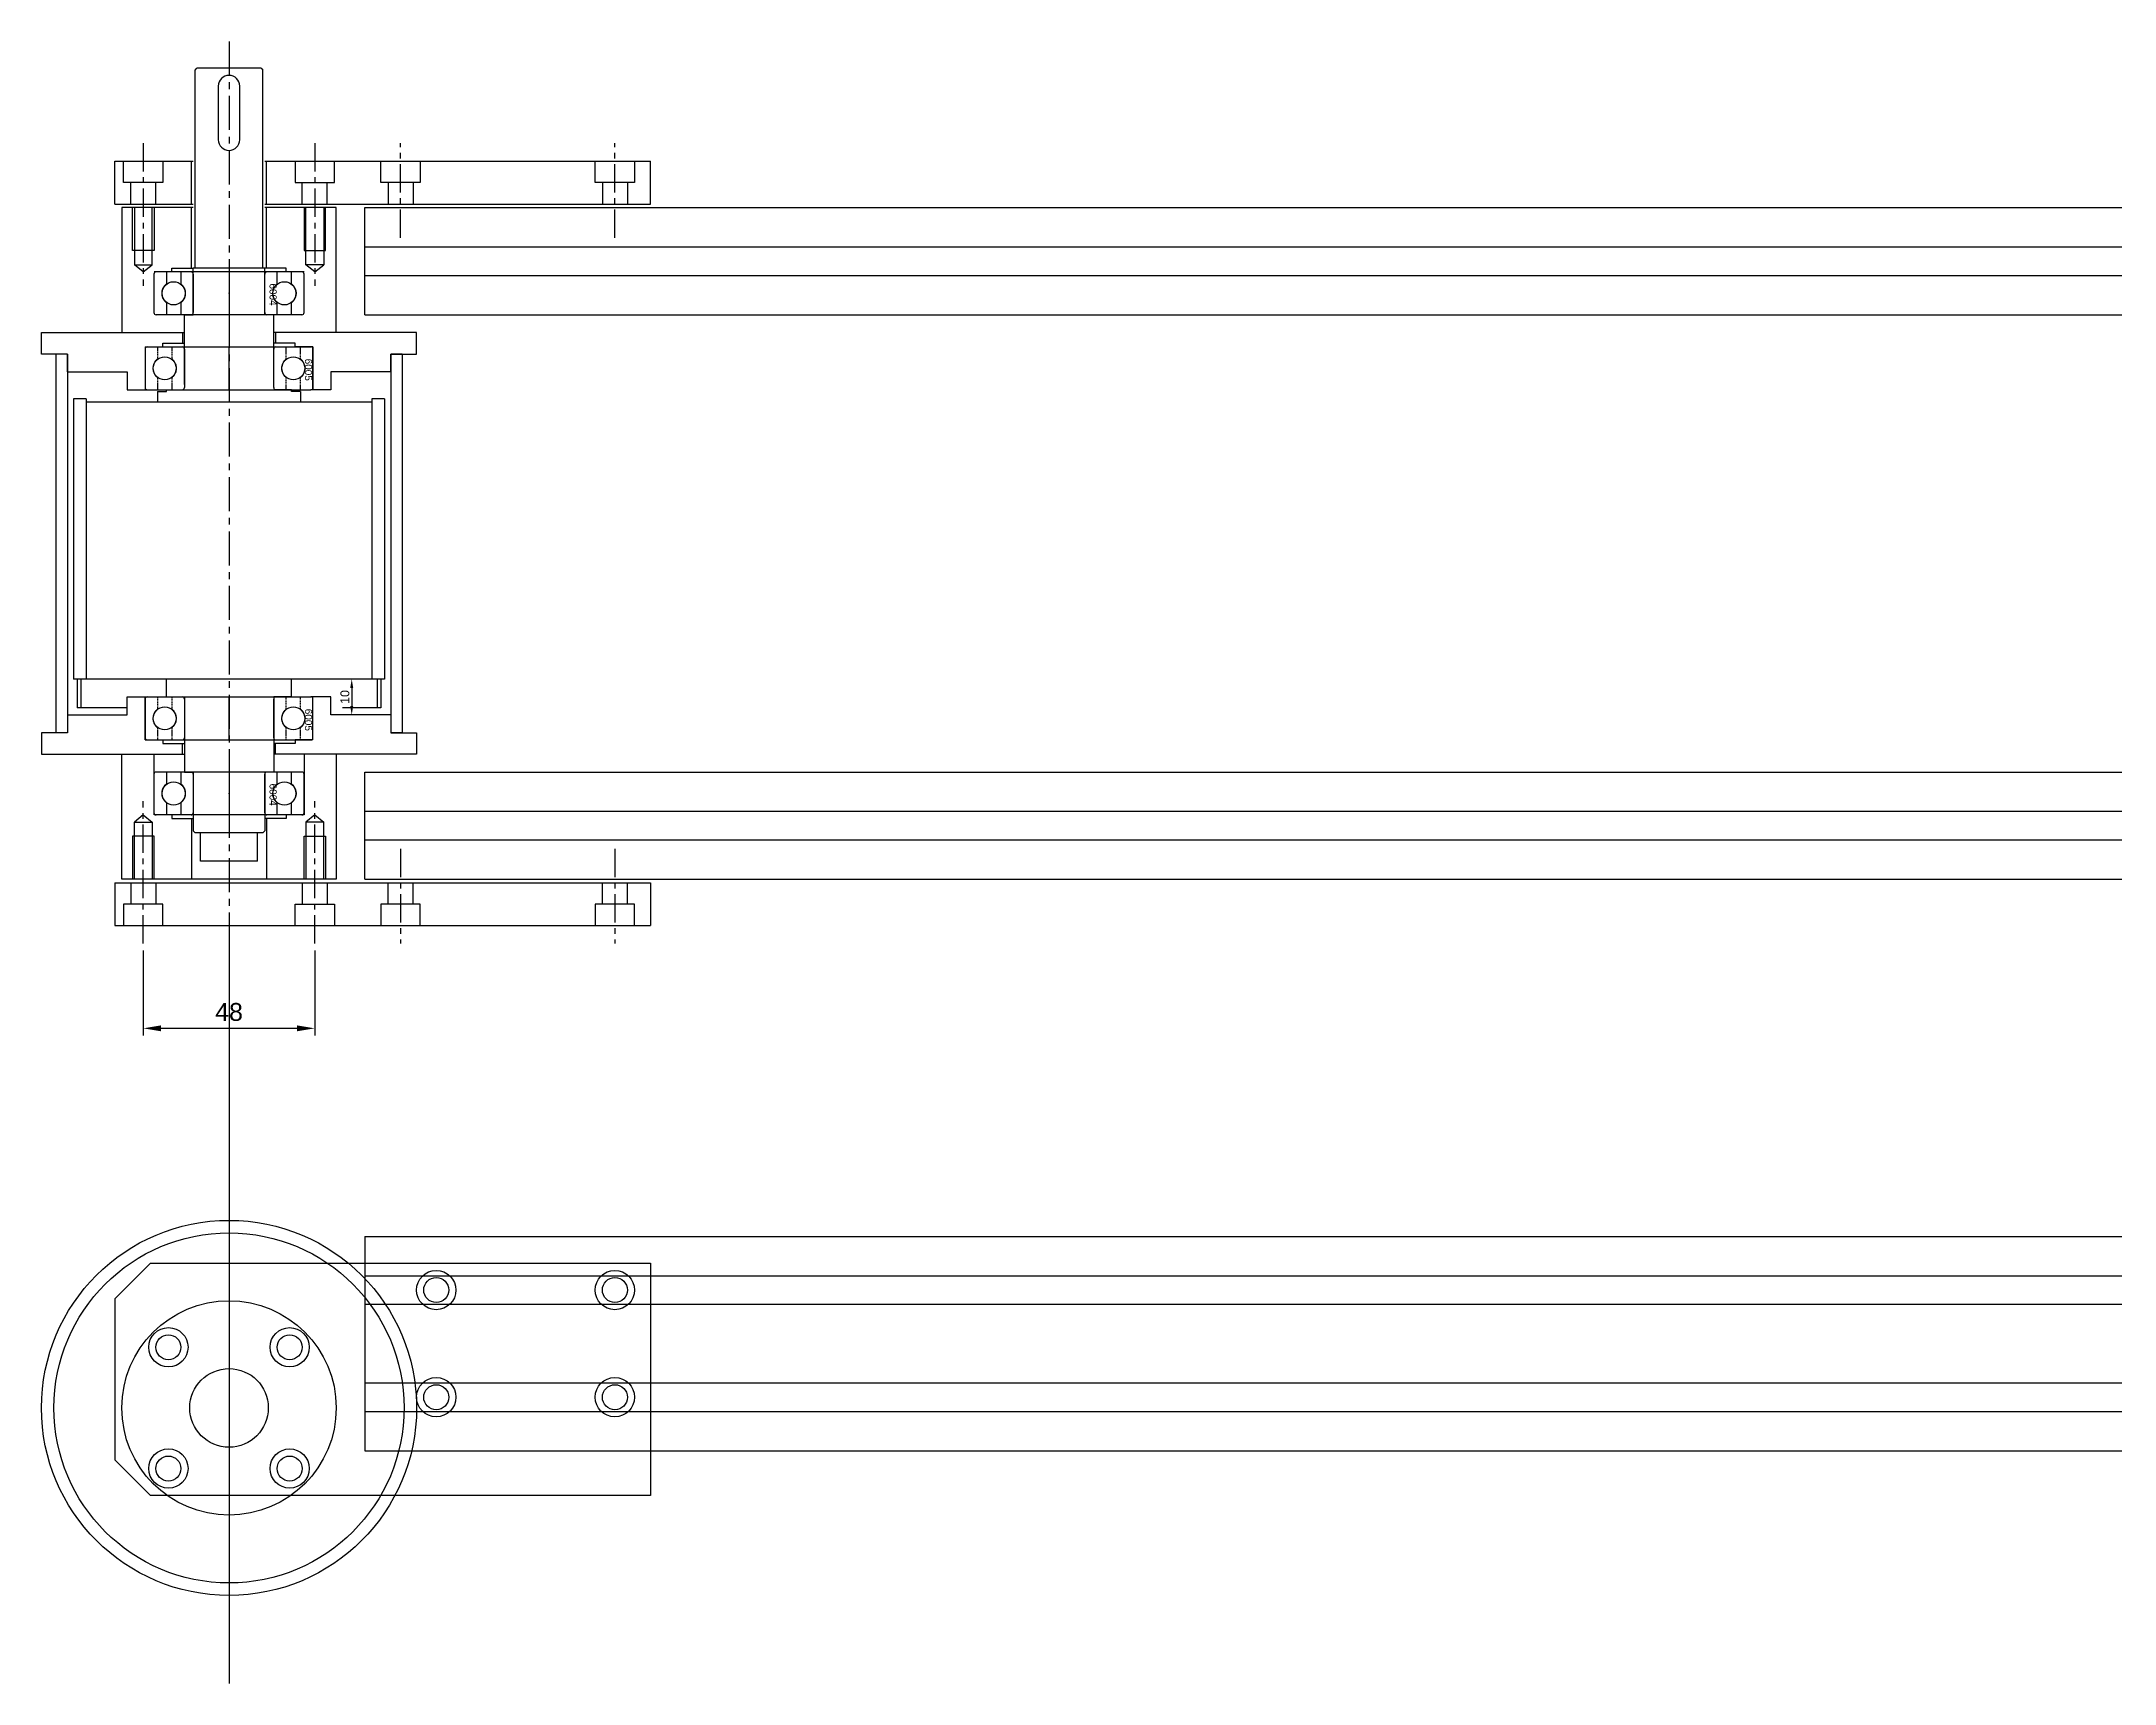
# Model space of a CAD drawing. Header units: millimetres. Extents: x 68 to 1894, y -280 to 483.
# Drawn here: x 734 to 1314, y 23 to 483 of the extents above; entities that cross this region are included whole.
import ezdxf

# ---------------------------------------------------------------- set-up
doc = ezdxf.new("R2010")
doc.units = ezdxf.units.MM
doc.linetypes.add('CENTER', pattern=[50.8, 31.75, -6.35, 6.35, -6.35])
doc.linetypes.add('HIDDEN', pattern=[9.525, 6.35, -3.175])
doc.styles.get("Standard").update_dxf_attribs({"font": 'arial.ttf'})
doc.dimstyles.new('5', dxfattribs={"dimtxt": 5, "dimasz": 5, "dimexe": 2, "dimexo": 2, "dimgap": 2, "dimtad": 1, "dimtxsty": 'Standard', "dimcen": 7, "dimazin": 2, "dimtp": -0.05, "dimtm": 0.02, "dimtfac": 1, "dimtmove": 0, "dimatfit": 3, "dimfxl": 1, "dimlwd": -1, "dimlwe": -1, "dimarcsym": 0})
doc.dimstyles.new('ISO-25', dxfattribs={"dimtxt": 2.5, "dimasz": 2.5, "dimexe": 1.25, "dimexo": 0.625, "dimtad": 1, "dimtxsty": 'Standard', "dimcen": 2.5, "dimadec": 0, "dimazin": 0, "dimtfac": 1, "dimtmove": 0, "dimatfit": 3, "dimfxl": 1, "dimarcsym": 0})

# ---------------------------------------------------------------- blocks, each defined once
blk = doc.blocks.new('6005')
at = {"color": 4}
for p, q in [((4149.27, -1682.56), (4103.47, -1682.56)), ((4126.37, -1682.56), (4126.37, -1694.56)), ((4102.87, -1683.16), (4102.87, -1693.96)), ((4113.87, -1683.16), (4113.87, -1693.96)), ((4138.87, -1693.96), (4138.87, -1683.16)), ((4149.87, -1693.96), (4149.87, -1683.16)), ((4149.27, -1694.56), (4103.47, -1694.56))]:
    blk.add_line(p, q, dxfattribs=at)
at = {"color": 4, "linetype": 'HIDDEN', "ltscale": 0.05}
for p, q in [((4106.39, -1682.56), (4106.39, -1685.92)), ((4110.35, -1682.56), (4110.35, -1685.92)), ((4142.39, -1685.92), (4142.39, -1682.56)), ((4146.35, -1685.92), (4146.35, -1682.56)), ((4106.39, -1691.2), (4106.39, -1694.56)), ((4110.35, -1691.2), (4110.35, -1694.56)), ((4142.39, -1694.56), (4142.39, -1691.2)), ((4146.35, -1694.56), (4146.35, -1691.2))]:
    blk.add_line(p, q, dxfattribs=at)
at = {"color": 4}
for centre in [(4108.37, -1688.56), (4144.37, -1688.56)]:
    blk.add_circle(centre, 3.2, dxfattribs=at)
for centre, start, end in [((4103.47, -1683.16), 90, 180), ((4113.27, -1683.16), 0, 90), ((4139.47, -1683.16), 90, 180), ((4149.27, -1683.16), 0, 90), ((4103.47, -1693.96), 180, 270), ((4113.27, -1693.96), 270, 0), ((4139.47, -1693.96), 180, 270), ((4149.27, -1693.96), 270, 0)]:
    blk.add_arc(centre, 0.6, start, end, dxfattribs=at)
at = {"color": 4, "linetype": 'HIDDEN', "ltscale": 0.05}
for centre, start, end in [((4108.37, -1688.56), 126.8699, 233.1301), ((4108.37, -1688.56), 306.8699, 53.1301), ((4144.37, -1688.56), 126.8699, 233.1301), ((4144.37, -1688.56), 306.8699, 53.1301)]:
    blk.add_arc(centre, 3.3, start, end, dxfattribs=at)
at = {"color": 1, "insert": (4103.11, -1691.27), "char_height": 2, "width": 17.0409, "attachment_point": 1, "rotation": 90}
blk.add_mtext('6005', dxfattribs=at)
blk = doc.blocks.new('*D12')
at = {"color": 0, "lineweight": -2}
for p, q in [((825.48, 304.43), (819.19, 304.43)), ((820.44, 301.93), (820.44, 296.93)), ((825.48, 294.43), (819.19, 294.43))]:
    blk.add_line(p, q, dxfattribs=at)
at = {"color": 0}
for points in [[(820.02, 301.93), (820.86, 301.93), (820.44, 304.43)], [(820.02, 296.93), (820.86, 296.93), (820.44, 294.43)]]:
    blk.add_solid(points, dxfattribs=at)
at = {"layer": 'Defpoints', "color": 0}
for p in [(826.1, 304.43), (820.44, 294.43), (826.1, 294.43)]:
    blk.add_point(p, dxfattribs=at)
at = {"color": 0, "insert": (818.54, 299.43), "char_height": 2.5, "attachment_point": 5, "rotation": 90}
blk.add_mtext('10', dxfattribs=at)
blk = doc.blocks.new('6004')
at = {"color": 5}
for p, q in [((2469.2, -1991.85), (2469.2, -2032.65)), ((2472.56, -1994.77), (2469.2, -1994.77)), ((2480.6, -1991.25), (2469.8, -1991.25)), ((2481.2, -1994.77), (2477.84, -1994.77)), ((2481.2, -1991.85), (2481.2, -2032.65)), ((2472.56, -1998.73), (2469.2, -1998.73)), ((2481.2, -1998.73), (2477.84, -1998.73)), ((2480.6, -2002.25), (2469.8, -2002.25)), ((2469.2, -2012.25), (2481.2, -2012.25)), ((2469.8, -2022.25), (2480.6, -2022.25)), ((2469.2, -2025.77), (2472.56, -2025.77)), ((2469.2, -2029.73), (2472.56, -2029.73)), ((2477.84, -2025.77), (2481.2, -2025.77)), ((2477.84, -2029.73), (2481.2, -2029.73)), ((2469.8, -2033.25), (2480.6, -2033.25))]:
    blk.add_line(p, q, dxfattribs=at)
for centre in [(2475.2, -1996.75), (2475.2, -2027.75)]:
    blk.add_circle(centre, 3.25, dxfattribs=at)
for centre, radius, start, end in [((2469.8, -1991.85), 0.6, 90, 180), ((2475.2, -1996.75), 3.3, 36.8699, 143.1301), ((2480.6, -1991.85), 0.6, 0, 90), ((2469.8, -2001.65), 0.6, 180, 270), ((2475.2, -1996.75), 3.3, 216.8699, 323.1301), ((2480.6, -2001.65), 0.6, 270, 0), ((2469.8, -2022.85), 0.6, 90, 180), ((2475.2, -2027.75), 3.3, 36.8699, 143.1301), ((2480.6, -2022.85), 0.6, 0, 90), ((2475.2, -2027.75), 3.3, 216.8699, 323.1301), ((2469.8, -2032.65), 0.6, 180, 270), ((2480.6, -2032.65), 0.6, 270, 0)]:
    blk.add_arc(centre, radius, start, end, dxfattribs=at)
for p in [(2469.2, -2012.25), (2469.2, -2012.25), (2475.2, -2012.25), (2475.2, -2012.25), (2475.2, -2012.25), (2481.2, -2012.25)]:
    blk.add_point(p, dxfattribs=at)
at = {"insert": (2472.44, -1998.92), "char_height": 2, "width": 19.1068, "attachment_point": 1}
blk.add_mtext('{\\fArial|b0|i0|c0|p34;\\C1;6004}', dxfattribs=at)
blk = doc.blocks.new('*D17')
at = {"color": 0}
for p, q in [((762.1, 228.43), (762.1, 204.68)), ((810.1, 228.43), (810.1, 204.68)), ((767.1, 206.68), (805.1, 206.68))]:
    blk.add_line(p, q, dxfattribs=at)
for points in [[(767.1, 207.51), (767.1, 205.85), (762.1, 206.68)], [(805.1, 207.51), (805.1, 205.85), (810.1, 206.68)]]:
    blk.add_solid(points, dxfattribs=at)
at = {"layer": 'Defpoints', "color": 0}
for p in [(762.1, 230.43), (810.1, 230.43), (810.1, 206.68)]:
    blk.add_point(p, dxfattribs=at)
at = {"color": 0, "insert": (786.1, 211.23), "char_height": 5, "attachment_point": 5}
blk.add_mtext('48', dxfattribs=at)

msp = doc.modelspace()

# ---------------------------------------------------------------- linework, layer by layer
at = {"linetype": 'CENTER', "ltscale": 0.3}
msp.add_line((786.1, 482.926), (786.1, 230.426), dxfattribs=at)
at = {"color": 6}
for p, q in [((776.6, 474.926), (777.1, 475.426)), ((776.6, 419.426), (776.6, 474.926)), ((795.1, 475.426), (777.1, 475.426)), ((795.1, 475.426), (795.6, 474.926)), ((795.6, 419.426), (795.6, 474.926)), ((824.1, 436.426), (1824.1, 436.426)), ((824.1, 406.426), (824.1, 436.426)), ((824.1, 425.426), (1824.1, 425.426)), ((776.1, 406.426), (776.1, 419.426)), ((796.1, 419.426), (776.1, 419.426)), ((796.1, 406.426), (796.1, 419.426)), ((824.1, 417.426), (1824.1, 417.426)), ((773.6, 386.926), (773.6, 406.426)), ((773.6, 406.426), (776.1, 406.426)), ((798.6, 406.426), (796.1, 406.426)), ((798.6, 386.926), (798.6, 406.426)), ((824.1, 406.426), (1824.1, 406.426)), ((766.1, 385.426), (806.1, 385.426)), ((766.1, 384.926), (766.1, 381.926)), ((766.1, 384.926), (768.6, 384.926)), ((768.6, 385.426), (773.6, 385.426)), ((768.6, 384.926), (768.6, 385.426)), ((803.6, 385.426), (798.6, 385.426)), ((803.6, 384.926), (803.6, 385.426)), ((806.1, 384.926), (803.6, 384.926)), ((806.1, 384.926), (806.1, 381.926)), ((746.1, 382.926), (742.6, 382.926)), ((742.6, 382.926), (742.6, 304.426)), ((746.1, 382.926), (746.1, 304.426)), ((826.1, 381.926), (746.1, 381.926)), ((829.6, 382.926), (826.1, 382.926)), ((826.1, 382.926), (826.1, 304.426)), ((829.6, 382.926), (829.6, 304.426)), ((829.6, 304.426), (742.6, 304.426)), ((768.6, 299.426), (768.6, 304.426)), ((803.6, 299.426), (803.6, 304.426)), ((768.6, 299.426), (773.6, 299.426)), ((773.6, 299.426), (773.6, 278.426)), ((803.6, 299.426), (798.6, 299.426)), ((798.6, 299.426), (798.6, 278.426)), ((773.6, 278.426), (776.1, 278.426)), ((776.1, 278.426), (776.1, 261.926)), ((798.6, 278.426), (796.1, 278.426)), ((796.1, 278.426), (796.1, 261.926)), ((824.1, 278.426), (1824.1, 278.426)), ((824.1, 248.426), (824.1, 278.426)), ((824.1, 267.426), (1824.1, 267.426)), ((776.1, 261.926), (776.6, 261.426)), ((795.6, 261.426), (776.6, 261.426)), ((778.1, 253.426), (778.1, 261.426)), ((794.1, 253.426), (794.1, 261.426)), ((795.6, 261.426), (796.1, 261.926)), ((824.1, 259.426), (1824.1, 259.426)), ((794.1, 253.426), (778.1, 253.426)), ((824.1, 248.426), (1824.1, 248.426)), ((824.1, 148.426), (1824.1, 148.426)), ((824.1, 148.426), (824.1, 88.426)), ((824.1, 137.426), (1824.1, 137.426)), ((824.1, 129.426), (1824.1, 129.426)), ((824.1, 107.426), (1824.1, 107.426)), ((824.1, 99.426), (1824.1, 99.426)), ((824.1, 88.426), (1824.1, 88.426))]:
    msp.add_line(p, q, dxfattribs=at)
for p, q in [((783.1, 470.426), (783.1, 455.426)), ((789.1, 455.426), (789.1, 470.426)), ((756.6, 443.426), (756.6, 449.426)), ((767.6, 449.426), (767.6, 443.426)), ((804.6, 449.426), (804.6, 443.426)), ((815.6, 443.426), (815.6, 449.426)), ((828.6, 443.426), (828.6, 449.426)), ((839.6, 449.426), (839.6, 443.426)), ((888.6, 443.426), (888.6, 449.426)), ((899.6, 449.426), (899.6, 443.426)), ((767.6, 443.426), (756.6, 443.426)), ((758.6, 437.426), (758.6, 443.426)), ((765.6, 437.426), (765.6, 443.426)), ((804.6, 443.426), (815.6, 443.426)), ((806.6, 437.426), (806.6, 443.426)), ((813.6, 437.426), (813.6, 443.426)), ((839.6, 443.426), (828.6, 443.426)), ((830.6, 443.426), (830.6, 437.426)), ((837.6, 443.426), (837.6, 437.426)), ((899.6, 443.426), (888.6, 443.426)), ((890.6, 443.426), (890.6, 437.426)), ((897.6, 443.426), (897.6, 437.426)), ((756.1, 436.426), (756.1, 401.426)), ((776.1, 436.426), (756.1, 436.426)), ((759.1, 424.426), (759.1, 436.426)), ((759.6, 436.426), (759.6, 420.426)), ((764.6, 420.426), (764.6, 436.426)), ((765.1, 436.426), (765.1, 424.426)), ((775.6, 419.426), (775.6, 436.426)), ((816.1, 436.426), (796.1, 436.426)), ((796.6, 419.426), (796.6, 436.426)), ((807.1, 436.426), (807.1, 424.426)), ((807.6, 420.426), (807.6, 436.426)), ((812.6, 436.426), (812.6, 420.426)), ((813.1, 424.426), (813.1, 436.426)), ((816.1, 401.426), (816.1, 436.426)), ((765.1, 424.426), (759.1, 424.426)), ((807.1, 424.426), (813.1, 424.426)), ((759.6, 420.426), (764.6, 420.426)), ((762.1, 418.426), (759.6, 420.426)), ((762.1, 418.426), (764.6, 420.426)), ((807.1, 418.426), (765.1, 418.426)), ((770.1, 418.426), (770.1, 419.426)), ((770.1, 419.426), (776.1, 419.426)), ((802.1, 419.426), (796.1, 419.426)), ((802.1, 418.426), (802.1, 419.426)), ((812.6, 420.426), (807.6, 420.426)), ((810.1, 418.426), (807.6, 420.426)), ((810.1, 418.426), (812.6, 420.426)), ((756.1, 248.426), (756.1, 283.426)), ((765.1, 266.426), (765.1, 283.426)), ((807.1, 283.426), (807.1, 266.426)), ((816.1, 283.426), (816.1, 248.426)), ((762.1, 266.426), (759.6, 264.426)), ((759.6, 248.426), (759.6, 264.426)), ((759.6, 264.426), (764.6, 264.426)), ((762.1, 266.426), (764.6, 264.426)), ((764.6, 264.426), (764.6, 248.426)), ((776.1, 266.426), (765.1, 266.426)), ((770.1, 266.426), (770.1, 265.426)), ((770.1, 265.426), (776.1, 265.426)), ((775.6, 265.426), (775.6, 248.426)), ((807.1, 266.426), (796.1, 266.426)), ((802.1, 265.426), (796.1, 265.426)), ((796.6, 265.426), (796.6, 248.426)), ((802.1, 266.426), (802.1, 265.426)), ((810.1, 266.426), (807.6, 264.426)), ((812.6, 264.426), (807.6, 264.426)), ((807.6, 264.426), (807.6, 248.426)), ((810.1, 266.426), (812.6, 264.426)), ((812.6, 248.426), (812.6, 264.426)), ((765.1, 260.426), (759.1, 260.426)), ((759.1, 260.426), (759.1, 248.426)), ((765.1, 248.426), (765.1, 260.426)), ((807.1, 248.426), (807.1, 260.426)), ((807.1, 260.426), (813.1, 260.426)), ((813.1, 260.426), (813.1, 248.426)), ((816.1, 248.426), (756.1, 248.426)), ((758.6, 247.426), (758.6, 241.426)), ((765.6, 247.426), (765.6, 241.426)), ((806.6, 247.426), (806.6, 241.426)), ((813.6, 247.426), (813.6, 241.426)), ((830.6, 241.426), (830.6, 247.426)), ((837.6, 241.426), (837.6, 247.426)), ((890.6, 241.426), (890.6, 247.426)), ((897.6, 241.426), (897.6, 247.426)), ((767.6, 241.426), (756.6, 241.426)), ((756.6, 241.426), (756.6, 235.426)), ((767.6, 235.426), (767.6, 241.426)), ((804.6, 235.426), (804.6, 241.426)), ((804.6, 241.426), (815.6, 241.426)), ((815.6, 241.426), (815.6, 235.426)), ((839.6, 241.426), (828.6, 241.426)), ((828.6, 241.426), (828.6, 235.426)), ((839.6, 235.426), (839.6, 241.426)), ((899.6, 241.426), (888.6, 241.426)), ((888.6, 241.426), (888.6, 235.426)), ((899.6, 235.426), (899.6, 241.426)), ((786.1, 230.426), (786.1, 23.27))]:
    msp.add_line(p, q)
at = {"linetype": 'CENTER', "ltscale": 0.25}
for p, q in [((762.1, 454.426), (762.1, 414.552)), ((810.1, 454.426), (810.1, 414.552)), ((834.1, 427.926), (834.1, 454.426)), ((894.1, 427.926), (894.1, 454.426)), ((762.1, 230.426), (762.1, 270.301)), ((810.1, 230.426), (810.1, 270.301)), ((834.1, 256.926), (834.1, 230.426)), ((894.1, 256.926), (894.1, 230.426))]:
    msp.add_line(p, q, dxfattribs=at)
at = {"color": 3}
for p, q in [((754.1, 449.426), (776.1, 449.426)), ((754.1, 437.426), (754.1, 449.426)), ((775.6, 437.426), (775.6, 449.426)), ((796.1, 449.426), (904.1, 449.426)), ((796.6, 437.426), (796.6, 449.426)), ((904.1, 437.426), (904.1, 449.426)), ((754.1, 437.426), (776.1, 437.426)), ((796.1, 437.426), (904.1, 437.426)), ((737.6, 395.426), (737.6, 289.426)), ((740.85, 395.426), (737.6, 395.426)), ((740.85, 395.426), (740.85, 289.426)), ((831.35, 395.426), (831.35, 289.426)), ((834.6, 395.426), (831.35, 395.426)), ((834.6, 395.426), (834.6, 289.426)), ((740.6, 289.426), (737.6, 289.426)), ((834.6, 289.426), (831.35, 289.426)), ((754.1, 247.426), (904.1, 247.426)), ((754.1, 247.426), (754.1, 235.426)), ((904.1, 247.426), (904.1, 235.426)), ((754.1, 235.426), (904.1, 235.426)), ((754.1, 130.926), (764.1, 140.926)), ((764.1, 140.926), (904.1, 140.926)), ((904.1, 140.926), (904.1, 75.926)), ((754.1, 130.926), (754.1, 85.926)), ((754.1, 85.926), (764.1, 75.926)), ((904.1, 75.926), (764.1, 75.926))]:
    msp.add_line(p, q, dxfattribs=at)
at = {"color": 21}
for p, q in [((733.6, 395.426), (733.6, 401.426)), ((733.6, 401.426), (773.6, 401.426)), ((773.1, 401.426), (773.1, 398.426)), ((838.6, 401.426), (798.6, 401.426)), ((799.1, 401.426), (799.1, 398.426)), ((838.6, 395.426), (838.6, 401.426)), ((740.85, 395.426), (733.6, 395.426)), ((740.85, 390.426), (740.85, 395.426)), ((762.6, 397.426), (767.6, 397.426)), ((762.6, 397.426), (762.6, 385.426)), ((767.6, 397.426), (767.6, 398.426)), ((767.6, 398.426), (773.6, 398.426)), ((804.6, 398.426), (798.6, 398.426)), ((804.6, 397.426), (804.6, 398.426)), ((809.6, 397.426), (804.6, 397.426)), ((809.6, 397.426), (809.6, 385.426)), ((831.35, 390.426), (831.35, 395.426)), ((831.35, 395.426), (838.6, 395.426)), ((740.85, 390.426), (757.6, 390.426)), ((757.6, 390.426), (757.6, 385.426)), ((831.35, 390.426), (814.6, 390.426)), ((814.6, 390.426), (814.6, 385.426)), ((757.6, 385.426), (763.2, 385.426)), ((814.6, 385.426), (809, 385.426)), ((757.6, 294.426), (757.6, 299.426)), ((757.6, 299.426), (763.2, 299.426)), ((762.6, 287.426), (762.6, 299.426)), ((814.6, 299.426), (809, 299.426)), ((809.6, 287.426), (809.6, 299.426)), ((814.6, 294.426), (814.6, 299.426)), ((740.85, 294.426), (757.6, 294.426)), ((740.85, 294.426), (740.85, 289.426)), ((831.35, 294.426), (814.6, 294.426)), ((831.35, 294.426), (831.35, 289.426)), ((740.85, 289.426), (733.6, 289.426)), ((733.6, 289.426), (733.6, 283.426)), ((762.6, 287.426), (767.6, 287.426)), ((767.6, 287.426), (767.6, 286.426)), ((767.6, 286.426), (773.6, 286.426)), ((773.1, 283.426), (773.1, 286.426)), ((804.6, 286.426), (798.6, 286.426)), ((799.1, 283.426), (799.1, 286.426)), ((809.6, 287.426), (804.6, 287.426)), ((804.6, 287.426), (804.6, 286.426)), ((831.35, 289.426), (838.6, 289.426)), ((838.6, 289.426), (838.6, 283.426)), ((733.6, 283.426), (773.6, 283.426)), ((838.6, 283.426), (798.6, 283.426))]:
    msp.add_line(p, q, dxfattribs=at)
at = {"color": 1}
for p, q in [((743.6, 304.426), (743.6, 296.426)), ((744.6, 304.426), (744.6, 296.426)), ((827.6, 304.426), (827.6, 296.426)), ((828.6, 304.426), (828.6, 296.426)), ((757.6, 296.426), (743.6, 296.426)), ((828.6, 296.426), (817.889, 296.426))]:
    msp.add_line(p, q, dxfattribs=at)
at = {"color": 21}
for radius in [52.5, 49]:
    msp.add_circle((786.1, 100.426), radius, dxfattribs=at)
for centre, radius in [((844.1, 133.426), 5.5), ((844.1, 133.426), 3.5), ((894.1, 133.426), 5.5), ((894.1, 133.426), 3.5), ((786.1, 100.426), 30), ((769.129, 117.397), 5.5), ((803.071, 117.397), 5.5), ((769.129, 117.397), 3.5), ((803.071, 117.397), 3.5), ((786.1, 100.426), 11), ((844.1, 103.426), 5.5), ((844.1, 103.426), 3.5), ((894.1, 103.426), 5.5), ((894.1, 103.426), 3.5), ((769.129, 83.456), 5.5), ((803.071, 83.456), 5.5), ((769.129, 83.456), 3.5), ((803.071, 83.456), 3.5)]:
    msp.add_circle(centre, radius)
for centre, start, end in [((786.1, 470.426), 0, 180), ((786.1, 455.426), 180, 0)]:
    msp.add_arc(centre, 3, start, end)

# ---------------------------------------------------------------- block references
for name, p, rotation in [('6004', (2798.347, 2887.63), 270), ('6005', (4912.469, -1297.133), 180), ('6005', (4912.469, -1395.133), 180), ('6004', (2798.347, 2747.63), 270)]:
    msp.add_blockref(name, p, dxfattribs=dict(rotation=rotation))

# ---------------------------------------------------------------- dimensions: what is measured, and where the dimension line sits
dim = msp.add_linear_dim(base=(820.439, 294.426), p1=(826.1, 304.426), p2=(826.1, 294.426), angle=270, dimstyle='ISO-25')
dim.commit()
dim.dimension.update_dxf_attribs({"geometry": '*D12', "text_midpoint": (818.538, 299.426)})
dim = msp.add_linear_dim(base=(810.1, 206.68), p1=(762.1, 230.426), p2=(810.1, 230.426), dimstyle='5')
dim.commit()
dim.dimension.update_dxf_attribs({"geometry": '*D17', "text_midpoint": (786.1, 211.233)})

doc.saveas('drawing.dxf')
